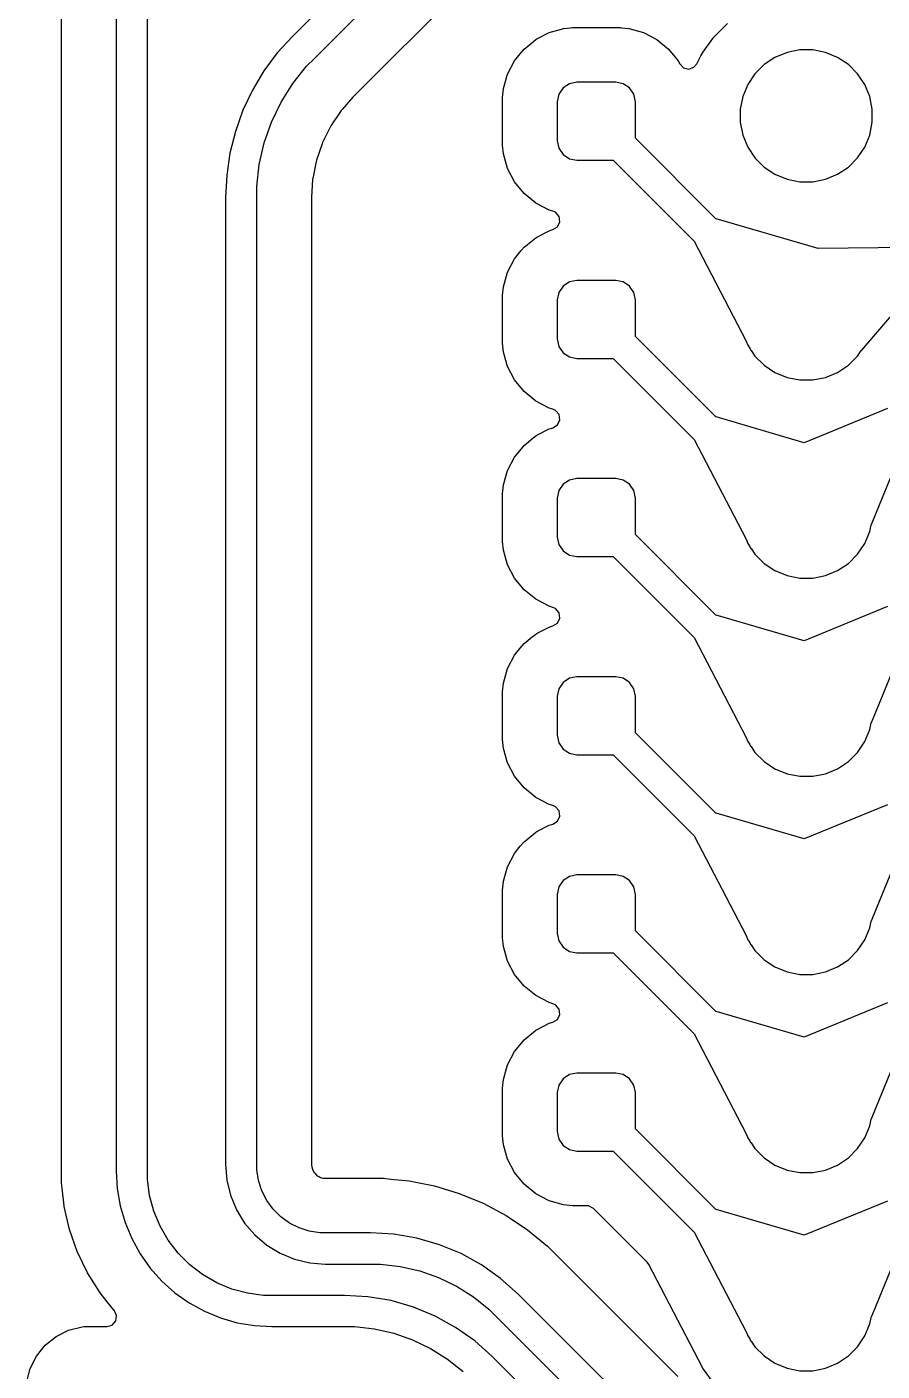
# Model space of a CAD drawing. Extents: x 86.9 to 125.9, y -129.9 to -70.9.
# Drawn here: x 104.06 to 115.01, y -114.57 to -97.34 of the extents above; entities that cross this region are included whole.
import ezdxf

# ---------------------------------------------------------------- set-up
doc = ezdxf.new("R2010")
doc.units = 0
doc.layers.add('BLACK', color=7, linetype='CONTINUOUS')

msp = doc.modelspace()

# ---------------------------------------------------------------- linework, layer by layer
at = {"layer": 'BLACK', "linetype": 'Continuous'}
for p, q in [((105.201, -94.568853), (105.201, -112.0075)), ((105.601, -112.0075), (105.601, -94.568853)), ((104.5005, -111.918809), (104.5005, -94.657527)), ((109.695927, -95.222231), (107.456474, -97.461683)), ((107.739319, -97.744524), (109.97877, -95.505072)), ((110.540424, -95.934076), (108.297361, -98.177138)), ((110.932452, -97.359582), (111.021338, -97.35168)), ((111.021338, -97.35168), (111.045862, -97.3495)), ((111.045862, -97.3495), (111.656138, -97.3495)), ((111.656138, -97.3495), (111.668401, -97.35059)), ((111.668401, -97.35059), (111.769549, -97.359582)), ((112.858344, -97.469918), (113.030581, -97.297681)), ((107.456465, -97.461694), (107.263985, -97.674063)), ((107.456474, -97.461683), (107.456465, -97.461694)), ((110.544733, -97.527149), (110.575249, -97.502266)), ((110.575249, -97.502266), (110.589918, -97.494604)), ((110.589918, -97.494604), (110.746595, -97.412762)), ((110.746595, -97.412762), (110.905832, -97.367199)), ((110.905832, -97.367199), (110.932448, -97.359583)), ((110.932448, -97.359583), (110.932449, -97.359582)), ((110.932449, -97.359582), (110.932452, -97.359582)), ((111.769549, -97.359582), (111.955406, -97.412762)), ((111.955406, -97.412762), (112.12675, -97.502265)), ((112.12675, -97.502265), (112.276572, -97.624428)), ((112.746086, -97.624429), (112.85834, -97.469923)), ((112.85834, -97.469923), (112.858344, -97.469918)), ((107.263985, -97.674063), (107.09324, -97.904287)), ((110.303266, -97.774249), (110.374114, -97.687361)), ((110.374114, -97.687361), (110.425429, -97.624428)), ((110.425429, -97.624428), (110.544733, -97.527149)), ((112.276572, -97.624428), (112.398735, -97.77425)), ((112.692185, -97.711931), (112.714894, -97.667361)), ((112.714894, -97.667361), (112.746086, -97.624429)), ((113.794258, -97.666601), (113.640313, -97.730367)), ((113.957685, -97.634093), (113.794258, -97.666601)), ((114.124315, -97.634093), (113.957685, -97.634093)), ((114.287742, -97.666601), (114.124315, -97.634093)), ((114.441687, -97.730367), (114.287742, -97.666601)), ((107.46269, -98.065984), (107.639217, -97.844626)), ((107.639217, -97.844626), (107.739318, -97.744525)), ((107.739318, -97.744525), (107.739319, -97.744524)), ((110.213763, -97.945594), (110.303266, -97.774249)), ((112.398735, -97.77425), (112.419932, -97.814829)), ((112.419932, -97.814829), (112.468419, -97.865135)), ((112.468419, -97.865135), (112.536407, -97.881242)), ((112.536407, -97.881242), (112.60231, -97.858035)), ((112.60231, -97.858035), (112.640325, -97.813711)), ((112.640325, -97.813711), (112.692185, -97.711931)), ((113.501766, -97.822941), (113.383941, -97.940766)), ((113.640313, -97.730367), (113.501766, -97.822941)), ((114.580234, -97.822941), (114.441687, -97.730367)), ((114.698059, -97.940766), (114.580234, -97.822941)), ((107.09324, -97.904287), (106.945882, -98.150139)), ((110.160583, -98.131448), (110.213763, -97.945594)), ((113.383941, -97.940766), (113.291367, -98.079313)), ((114.790633, -98.079313), (114.698059, -97.940766)), ((106.945882, -98.150139), (106.823331, -98.40925)), ((107.312057, -98.305715), (107.46269, -98.065984)), ((108.297361, -98.177138), (108.237528, -98.236971)), ((110.1505, -98.244862), (110.160583, -98.131448)), ((110.87003, -98.204329), (110.851, -98.3)), ((110.924223, -98.123223), (110.87003, -98.204329)), ((111.005329, -98.06903), (110.924223, -98.123223)), ((111.101, -98.05), (111.005329, -98.06903)), ((111.601, -98.05), (111.101, -98.05)), ((111.696671, -98.06903), (111.601, -98.05)), ((111.777777, -98.123223), (111.696671, -98.06903)), ((111.83197, -98.204329), (111.777777, -98.123223)), ((111.851, -98.3), (111.83197, -98.204329)), ((113.291367, -98.079313), (113.227601, -98.233258)), ((114.854399, -98.233258), (114.790633, -98.079313)), ((107.189212, -98.560804), (107.312057, -98.305715)), ((108.231981, -98.242893), (108.094395, -98.39978)), ((108.237528, -98.236971), (108.231981, -98.242893)), ((110.1505, -98.855138), (110.1505, -98.244862)), ((110.851, -98.3), (110.851, -98.8)), ((111.851, -98.767157), (111.851, -98.3)), ((113.227601, -98.233258), (113.195093, -98.396685)), ((114.886907, -98.396685), (114.854399, -98.233258)), ((106.823331, -98.40925), (106.726767, -98.679126)), ((107.095701, -98.828044), (107.189212, -98.560804)), ((108.073139, -98.425627), (107.949886, -98.610089)), ((108.083013, -98.412758), (108.073139, -98.425627)), ((108.094395, -98.39978), (108.083013, -98.412758)), ((113.195093, -98.396685), (113.195093, -98.563315)), ((114.886907, -98.563315), (114.886907, -98.396685)), ((106.726767, -98.679126), (106.65712, -98.957166)), ((107.941776, -98.624135), (107.843654, -98.823107)), ((107.949886, -98.610089), (107.941776, -98.624135)), ((113.195093, -98.563315), (113.227601, -98.726742)), ((113.227601, -98.726742), (113.291367, -98.880687)), ((114.790633, -98.880687), (114.854399, -98.726742)), ((114.854399, -98.726742), (114.886907, -98.563315)), ((107.032698, -99.104072), (107.095701, -98.828044)), ((107.837447, -98.838092), (107.766135, -99.048168)), ((107.843654, -98.823107), (107.837447, -98.838092)), ((110.160583, -98.968552), (110.1505, -98.855138)), ((110.851, -98.8), (110.87003, -98.895671)), ((110.87003, -98.895671), (110.924223, -98.976777)), ((112.884298, -99.800455), (111.851, -98.767157)), ((113.291367, -98.880687), (113.383941, -99.019234)), ((114.698059, -99.019234), (114.790633, -98.880687)), ((106.65712, -98.957166), (106.615061, -99.240695)), ((107.761937, -99.063835), (107.718655, -99.281423)), ((107.766135, -99.048168), (107.761937, -99.063835)), ((110.213763, -99.154406), (110.160583, -98.968552)), ((110.924223, -98.976777), (111.005329, -99.03097)), ((111.005329, -99.03097), (111.101, -99.05)), ((111.101, -99.05), (111.568157, -99.05)), ((111.568157, -99.05), (112.60183, -100.083672)), ((113.383941, -99.019234), (113.501766, -99.137059)), ((114.580234, -99.137059), (114.698059, -99.019234)), ((106.615061, -99.240695), (106.600995, -99.526981)), ((107.000996, -99.38542), (107.032698, -99.104072)), ((110.303266, -99.325751), (110.213763, -99.154406)), ((113.501766, -99.137059), (113.640313, -99.229633)), ((113.640313, -99.229633), (113.794258, -99.293399)), ((114.287742, -99.293399), (114.441687, -99.229633)), ((114.441687, -99.229633), (114.580234, -99.137059)), ((107.000996, -99.526941), (107.000996, -99.38542)), ((107.716538, -99.297504), (107.701765, -99.522867)), ((107.718655, -99.281423), (107.716538, -99.297504)), ((110.425429, -99.475571), (110.303266, -99.325751)), ((113.794258, -99.293399), (113.957685, -99.325907)), ((113.957685, -99.325907), (114.124315, -99.325907)), ((114.124315, -99.325907), (114.287742, -99.293399)), ((106.600995, -99.526981), (106.600999, -99.526981)), ((106.600999, -99.526981), (106.600999, -99.526982)), ((106.600999, -99.526982), (106.600999, -111.922224)), ((107.000999, -99.526982), (107.000996, -99.526941)), ((107.000999, -111.92222), (107.000999, -99.526982)), ((107.701765, -99.522867), (107.701499, -99.530978)), ((107.701499, -99.530978), (107.701499, -111.91407)), ((110.575249, -99.597734), (110.425429, -99.475571)), ((110.746594, -99.687237), (110.575249, -99.597734)), ((110.793941, -99.700784), (110.746594, -99.687237)), ((110.827586, -99.71615), (110.793941, -99.700784)), ((110.872975, -99.769269), (110.827586, -99.71615)), ((110.782359, -99.942529), (110.79394, -99.939215)), ((110.79394, -99.939215), (110.852976, -99.901848)), ((110.852976, -99.901848), (110.88244, -99.838495)), ((110.88244, -99.838495), (110.872975, -99.769269)), ((112.888545, -99.799996), (112.884298, -99.800455)), ((114.19227, -100.182066), (112.888545, -99.799996)), ((110.425429, -100.164428), (110.531874, -100.077634)), ((110.531874, -100.077634), (110.575249, -100.042266)), ((110.575249, -100.042266), (110.589918, -100.034604)), ((110.589918, -100.034604), (110.746595, -99.952762)), ((110.746595, -99.952762), (110.782359, -99.942529)), ((112.60183, -100.083672), (112.603011, -100.088498)), ((112.603011, -100.088498), (113.269577, -101.368079)), ((110.303266, -100.314249), (110.390031, -100.207841)), ((110.390031, -100.207841), (110.425429, -100.164428)), ((115.346815, -100.166531), (114.19227, -100.182066)), ((110.213763, -100.485594), (110.303266, -100.314249)), ((110.160583, -100.671448), (110.213763, -100.485594)), ((111.005329, -100.60903), (110.924223, -100.663223)), ((111.101, -100.59), (111.005329, -100.60903)), ((111.601, -100.59), (111.101, -100.59)), ((111.696671, -100.60903), (111.601, -100.59)), ((111.777777, -100.663223), (111.696671, -100.60903)), ((114.754491, -101.484305), (115.627544, -100.45753)), ((110.1505, -100.784862), (110.160583, -100.671448)), ((110.1505, -101.395138), (110.1505, -100.784862)), ((110.87003, -100.744329), (110.851, -100.84)), ((110.924223, -100.663223), (110.87003, -100.744329)), ((111.83197, -100.744329), (111.777777, -100.663223)), ((111.851, -100.84), (111.83197, -100.744329)), ((110.851, -100.84), (110.851, -101.34)), ((111.851, -101.307157), (111.851, -100.84)), ((112.884298, -102.340455), (111.851, -101.307157)), ((110.160583, -101.508552), (110.1505, -101.395138)), ((110.851, -101.34), (110.87003, -101.435671)), ((110.87003, -101.435671), (110.924223, -101.516777)), ((113.269577, -101.368079), (113.291367, -101.420687)), ((113.291367, -101.420687), (113.316841, -101.45881)), ((113.316841, -101.45881), (113.32823, -101.480675)), ((113.32823, -101.480675), (113.335092, -101.486429)), ((113.335092, -101.486429), (113.335284, -101.486412)), ((113.335284, -101.486412), (113.383941, -101.559234)), ((114.698059, -101.559234), (114.745798, -101.487788)), ((114.745798, -101.487788), (114.747874, -101.488199)), ((114.747874, -101.488199), (114.754491, -101.484305)), ((110.213763, -101.694406), (110.160583, -101.508552)), ((110.924223, -101.516777), (111.005329, -101.57097)), ((111.005329, -101.57097), (111.101, -101.59)), ((111.101, -101.59), (111.568157, -101.59)), ((111.568157, -101.59), (112.60183, -102.623672)), ((113.383941, -101.559234), (113.501766, -101.677059)), ((114.580234, -101.677059), (114.698059, -101.559234)), ((110.303266, -101.865751), (110.213763, -101.694406)), ((113.501766, -101.677059), (113.640313, -101.769633)), ((113.640313, -101.769633), (113.794258, -101.833399)), ((113.794258, -101.833399), (113.957685, -101.865907)), ((114.124315, -101.865907), (114.287742, -101.833399)), ((114.287742, -101.833399), (114.441687, -101.769633)), ((114.441687, -101.769633), (114.580234, -101.677059)), ((110.425429, -102.015571), (110.303266, -101.865751)), ((113.957685, -101.865907), (114.124315, -101.865907)), ((110.575249, -102.137734), (110.425429, -102.015571)), ((110.746594, -102.227237), (110.575249, -102.137734)), ((110.793941, -102.240784), (110.746594, -102.227237)), ((110.827586, -102.25615), (110.793941, -102.240784)), ((110.872975, -102.309269), (110.827586, -102.25615)), ((110.88244, -102.378495), (110.872975, -102.309269)), ((112.888545, -102.339996), (112.884298, -102.340455)), ((114.013393, -102.669644), (112.888545, -102.339996)), ((115.082907, -102.231), (114.013393, -102.669644)), ((110.589918, -102.574604), (110.746595, -102.492762)), ((110.746595, -102.492762), (110.782359, -102.482529)), ((110.782359, -102.482529), (110.79394, -102.479215)), ((110.79394, -102.479215), (110.852976, -102.441848)), ((110.852976, -102.441848), (110.88244, -102.378495)), ((114.942389, -103.560707), (115.369999, -102.518093)), ((110.425429, -102.704428), (110.542909, -102.608636)), ((110.542909, -102.608636), (110.575249, -102.582266)), ((110.575249, -102.582266), (110.589918, -102.574604)), ((112.60183, -102.623672), (112.603011, -102.628498)), ((112.603011, -102.628498), (113.269577, -103.908079)), ((110.213763, -103.025594), (110.303266, -102.854249)), ((110.303266, -102.854249), (110.390422, -102.747361)), ((110.390422, -102.747361), (110.425429, -102.704428)), ((110.160583, -103.211448), (110.213763, -103.025594)), ((110.1505, -103.324862), (110.160583, -103.211448)), ((110.924223, -103.203223), (110.87003, -103.284329)), ((111.005329, -103.14903), (110.924223, -103.203223)), ((111.101, -103.13), (111.005329, -103.14903)), ((111.601, -103.13), (111.101, -103.13)), ((111.696671, -103.14903), (111.601, -103.13)), ((111.777777, -103.203223), (111.696671, -103.14903)), ((111.83197, -103.284329), (111.777777, -103.203223)), ((110.1505, -103.935138), (110.1505, -103.324862)), ((110.87003, -103.284329), (110.851, -103.38)), ((110.851, -103.38), (110.851, -103.88)), ((111.851, -103.38), (111.83197, -103.284329)), ((111.851, -103.847157), (111.851, -103.38)), ((114.854399, -103.806742), (114.8711, -103.722783)), ((114.8711, -103.722783), (114.874005, -103.722203)), ((114.874005, -103.722203), (114.87832, -103.716921)), ((114.87832, -103.716921), (114.942389, -103.560707)), ((110.851, -103.88), (110.87003, -103.975671)), ((112.884298, -104.880455), (111.851, -103.847157)), ((114.790633, -103.960687), (114.854399, -103.806742)), ((110.160583, -104.048552), (110.1505, -103.935138)), ((110.213763, -104.234406), (110.160583, -104.048552)), ((110.87003, -103.975671), (110.924223, -104.056777)), ((110.924223, -104.056777), (111.005329, -104.11097)), ((113.269577, -103.908079), (113.291367, -103.960687)), ((113.291367, -103.960687), (113.316841, -103.99881)), ((113.316841, -103.99881), (113.32823, -104.020675)), ((113.32823, -104.020675), (113.335092, -104.026429)), ((113.335092, -104.026429), (113.335284, -104.026412)), ((113.335284, -104.026412), (113.383941, -104.099234)), ((114.698059, -104.099234), (114.790633, -103.960687)), ((110.303266, -104.405751), (110.213763, -104.234406)), ((111.005329, -104.11097), (111.101, -104.13)), ((111.101, -104.13), (111.568157, -104.13)), ((111.568157, -104.13), (112.60183, -105.163672)), ((113.383941, -104.099234), (113.501766, -104.217059)), ((113.501766, -104.217059), (113.640313, -104.309633)), ((114.441687, -104.309633), (114.580234, -104.217059)), ((114.580234, -104.217059), (114.698059, -104.099234)), ((110.425429, -104.555571), (110.303266, -104.405751)), ((113.640313, -104.309633), (113.794258, -104.373399)), ((113.794258, -104.373399), (113.957685, -104.405907)), ((113.957685, -104.405907), (114.124315, -104.405907)), ((114.124315, -104.405907), (114.287742, -104.373399)), ((114.287742, -104.373399), (114.441687, -104.309633)), ((110.575249, -104.677734), (110.425429, -104.555571)), ((110.746594, -104.767237), (110.575249, -104.677734)), ((110.793941, -104.780784), (110.746594, -104.767237)), ((110.827586, -104.79615), (110.793941, -104.780784)), ((110.872975, -104.849269), (110.827586, -104.79615)), ((110.852976, -104.981848), (110.88244, -104.918495)), ((110.88244, -104.918495), (110.872975, -104.849269)), ((112.888545, -104.879996), (112.884298, -104.880455)), ((114.013393, -105.209644), (112.888545, -104.879996)), ((115.082907, -104.771), (114.013393, -105.209644)), ((110.601342, -105.108636), (110.746595, -105.032762)), ((110.746595, -105.032762), (110.782359, -105.022529)), ((110.782359, -105.022529), (110.79394, -105.019215)), ((110.79394, -105.019215), (110.852976, -104.981848)), ((114.942389, -106.100707), (115.369999, -105.058093)), ((110.377024, -105.303793), (110.425429, -105.244428)), ((110.425429, -105.244428), (110.530979, -105.158364)), ((110.530979, -105.158364), (110.575249, -105.122266)), ((110.575249, -105.122266), (110.601342, -105.108636)), ((112.60183, -105.163672), (112.603011, -105.168498)), ((112.603011, -105.168498), (113.269577, -106.448079)), ((110.213763, -105.565594), (110.303266, -105.394249)), ((110.303266, -105.394249), (110.377024, -105.303793)), ((110.160583, -105.751448), (110.213763, -105.565594)), ((110.1505, -105.864862), (110.160583, -105.751448)), ((110.924223, -105.743223), (110.87003, -105.824329)), ((111.005329, -105.68903), (110.924223, -105.743223)), ((111.101, -105.67), (111.005329, -105.68903)), ((111.601, -105.67), (111.101, -105.67)), ((111.696671, -105.68903), (111.601, -105.67)), ((111.777777, -105.743223), (111.696671, -105.68903)), ((111.83197, -105.824329), (111.777777, -105.743223)), ((110.1505, -106.475138), (110.1505, -105.864862)), ((110.87003, -105.824329), (110.851, -105.92)), ((110.851, -105.92), (110.851, -106.42)), ((111.851, -105.92), (111.83197, -105.824329)), ((111.851, -106.387157), (111.851, -105.92)), ((114.87832, -106.256921), (114.942389, -106.100707)), ((114.854399, -106.346742), (114.8711, -106.262783)), ((114.8711, -106.262783), (114.874005, -106.262203)), ((114.874005, -106.262203), (114.87832, -106.256921)), ((110.160583, -106.588552), (110.1505, -106.475138)), ((110.851, -106.42), (110.87003, -106.515671)), ((112.884298, -107.420455), (111.851, -106.387157)), ((113.269577, -106.448079), (113.291367, -106.500687)), ((114.790633, -106.500687), (114.854399, -106.346742)), ((110.213763, -106.774406), (110.160583, -106.588552)), ((110.87003, -106.515671), (110.924223, -106.596777)), ((110.924223, -106.596777), (111.005329, -106.65097)), ((111.005329, -106.65097), (111.101, -106.67)), ((113.291367, -106.500687), (113.316841, -106.53881)), ((113.316841, -106.53881), (113.32823, -106.560675)), ((113.32823, -106.560675), (113.335092, -106.566429)), ((113.335092, -106.566429), (113.335284, -106.566412)), ((113.335284, -106.566412), (113.383941, -106.639234)), ((113.383941, -106.639234), (113.501766, -106.757059)), ((114.580234, -106.757059), (114.698059, -106.639234)), ((114.698059, -106.639234), (114.790633, -106.500687)), ((110.303266, -106.945751), (110.213763, -106.774406)), ((111.101, -106.67), (111.568157, -106.67)), ((111.568157, -106.67), (112.60183, -107.703672)), ((113.501766, -106.757059), (113.640313, -106.849633)), ((114.441687, -106.849633), (114.580234, -106.757059)), ((110.425429, -107.095571), (110.303266, -106.945751)), ((113.640313, -106.849633), (113.794258, -106.913399)), ((113.794258, -106.913399), (113.957685, -106.945907)), ((113.957685, -106.945907), (114.124315, -106.945907)), ((114.124315, -106.945907), (114.287742, -106.913399)), ((114.287742, -106.913399), (114.441687, -106.849633)), ((110.575249, -107.217734), (110.425429, -107.095571)), ((110.746594, -107.307237), (110.575249, -107.217734)), ((110.793941, -107.320784), (110.746594, -107.307237)), ((110.827586, -107.33615), (110.793941, -107.320784)), ((110.872975, -107.389269), (110.827586, -107.33615)), ((115.082907, -107.311), (114.013393, -107.749644)), ((110.852976, -107.521848), (110.88244, -107.458495)), ((110.88244, -107.458495), (110.872975, -107.389269)), ((112.888545, -107.419996), (112.884298, -107.420455)), ((114.013393, -107.749644), (112.888545, -107.419996)), ((110.425429, -107.784428), (110.544478, -107.687357)), ((110.544478, -107.687357), (110.575249, -107.662266)), ((110.575249, -107.662266), (110.589918, -107.654604)), ((110.589918, -107.654604), (110.746595, -107.572762)), ((110.746595, -107.572762), (110.782359, -107.562529)), ((110.782359, -107.562529), (110.79394, -107.559215)), ((110.79394, -107.559215), (110.852976, -107.521848)), ((114.942389, -108.640707), (115.369999, -107.598093)), ((110.303266, -107.934249), (110.377024, -107.843793)), ((110.377024, -107.843793), (110.425429, -107.784428)), ((112.60183, -107.703672), (112.603011, -107.708498)), ((112.603011, -107.708498), (113.269577, -108.988079)), ((110.213763, -108.105594), (110.303266, -107.934249)), ((110.160583, -108.291448), (110.213763, -108.105594)), ((111.101, -108.21), (111.005329, -108.22903)), ((111.601, -108.21), (111.101, -108.21)), ((111.696671, -108.22903), (111.601, -108.21)), ((110.1505, -108.404862), (110.160583, -108.291448)), ((110.87003, -108.364329), (110.851, -108.46)), ((110.924223, -108.283223), (110.87003, -108.364329)), ((111.005329, -108.22903), (110.924223, -108.283223)), ((111.777777, -108.283223), (111.696671, -108.22903)), ((111.83197, -108.364329), (111.777777, -108.283223)), ((111.851, -108.46), (111.83197, -108.364329)), ((110.1505, -109.015138), (110.1505, -108.404862)), ((110.851, -108.46), (110.851, -108.96)), ((111.851, -108.927157), (111.851, -108.46)), ((114.87832, -108.796921), (114.942389, -108.640707)), ((114.790633, -109.040687), (114.854399, -108.886742)), ((114.854399, -108.886742), (114.8711, -108.802783)), ((114.8711, -108.802783), (114.874005, -108.802203)), ((114.874005, -108.802203), (114.87832, -108.796921)), ((110.160583, -109.128552), (110.1505, -109.015138)), ((110.851, -108.96), (110.87003, -109.055671)), ((110.87003, -109.055671), (110.924223, -109.136777)), ((112.884298, -109.960455), (111.851, -108.927157)), ((113.269577, -108.988079), (113.291367, -109.040687)), ((113.291367, -109.040687), (113.316841, -109.07881)), ((114.698059, -109.179234), (114.790633, -109.040687)), ((110.213763, -109.314406), (110.160583, -109.128552)), ((110.924223, -109.136777), (111.005329, -109.19097)), ((111.005329, -109.19097), (111.101, -109.21)), ((111.101, -109.21), (111.568157, -109.21)), ((111.568157, -109.21), (112.60183, -110.243672)), ((113.316841, -109.07881), (113.32823, -109.100675)), ((113.32823, -109.100675), (113.335092, -109.106429)), ((113.335092, -109.106429), (113.335284, -109.106412)), ((113.335284, -109.106412), (113.383941, -109.179234)), ((113.383941, -109.179234), (113.501766, -109.297059)), ((114.580234, -109.297059), (114.698059, -109.179234)), ((110.303266, -109.485751), (110.213763, -109.314406)), ((113.501766, -109.297059), (113.640313, -109.389633)), ((113.640313, -109.389633), (113.794258, -109.453399)), ((114.287742, -109.453399), (114.441687, -109.389633)), ((114.441687, -109.389633), (114.580234, -109.297059)), ((110.425429, -109.635571), (110.303266, -109.485751)), ((113.794258, -109.453399), (113.957685, -109.485907)), ((113.957685, -109.485907), (114.124315, -109.485907)), ((114.124315, -109.485907), (114.287742, -109.453399)), ((110.575249, -109.757734), (110.425429, -109.635571)), ((110.746594, -109.847237), (110.575249, -109.757734)), ((110.793941, -109.860784), (110.746594, -109.847237)), ((110.827586, -109.87615), (110.793941, -109.860784)), ((110.872975, -109.929269), (110.827586, -109.87615)), ((110.88244, -109.998495), (110.872975, -109.929269)), ((115.082907, -109.851), (114.013393, -110.289644)), ((110.746595, -110.112762), (110.792946, -110.0995)), ((110.792946, -110.0995), (110.79394, -110.099215)), ((110.79394, -110.099215), (110.852976, -110.061848)), ((110.852976, -110.061848), (110.88244, -109.998495)), ((112.888545, -109.959996), (112.884298, -109.960455)), ((114.013393, -110.289644), (112.888545, -109.959996)), ((110.425429, -110.324428), (110.546874, -110.225403)), ((110.546874, -110.225403), (110.575249, -110.202266)), ((110.575249, -110.202266), (110.603791, -110.187357)), ((110.603791, -110.187357), (110.746595, -110.112762)), ((112.60183, -110.243672), (112.603011, -110.248498)), ((112.603011, -110.248498), (113.269577, -111.528079)), ((114.942389, -111.180707), (115.369999, -110.138093)), ((110.303266, -110.474249), (110.390422, -110.367361)), ((110.390422, -110.367361), (110.425429, -110.324428)), ((110.213763, -110.645594), (110.303266, -110.474249)), ((110.160583, -110.831448), (110.213763, -110.645594)), ((111.005329, -110.76903), (110.924223, -110.823223)), ((111.101, -110.75), (111.005329, -110.76903)), ((111.601, -110.75), (111.101, -110.75)), ((111.696671, -110.76903), (111.601, -110.75)), ((111.777777, -110.823223), (111.696671, -110.76903)), ((110.1505, -110.944862), (110.160583, -110.831448)), ((110.1505, -111.555138), (110.1505, -110.944862)), ((110.87003, -110.904329), (110.851, -111)), ((110.924223, -110.823223), (110.87003, -110.904329)), ((111.83197, -110.904329), (111.777777, -110.823223)), ((111.851, -111), (111.83197, -110.904329)), ((110.851, -111), (110.851, -111.5)), ((111.851, -111.467157), (111.851, -111)), ((114.87832, -111.336921), (114.942389, -111.180707)), ((112.884298, -112.500455), (111.851, -111.467157)), ((114.790633, -111.580687), (114.854399, -111.426742)), ((114.854399, -111.426742), (114.8711, -111.342783)), ((114.8711, -111.342783), (114.874005, -111.342203)), ((114.874005, -111.342203), (114.87832, -111.336921)), ((110.160583, -111.668552), (110.1505, -111.555138)), ((110.851, -111.5), (110.87003, -111.595671)), ((110.87003, -111.595671), (110.924223, -111.676777)), ((113.269577, -111.528079), (113.291367, -111.580687)), ((113.291367, -111.580687), (113.316841, -111.61881)), ((113.316841, -111.61881), (113.32823, -111.640675)), ((113.32823, -111.640675), (113.335092, -111.646429)), ((113.335092, -111.646429), (113.335284, -111.646412)), ((113.335284, -111.646412), (113.383941, -111.719234)), ((114.698059, -111.719234), (114.790633, -111.580687)), ((110.213763, -111.854406), (110.160583, -111.668552)), ((110.924223, -111.676777), (111.005329, -111.73097)), ((111.005329, -111.73097), (111.101, -111.75)), ((111.101, -111.75), (111.568157, -111.75)), ((111.568157, -111.75), (112.60183, -112.783672)), ((113.383941, -111.719234), (113.501766, -111.837059)), ((114.580234, -111.837059), (114.698059, -111.719234)), ((104.5005, -112.0075), (104.5005, -111.918809)), ((106.600999, -111.922224), (106.601, -111.922226)), ((106.601, -111.922226), (106.600999, -111.922228)), ((106.600999, -111.922228), (106.616736, -112.122116)), ((107.001001, -111.9913), (107.000999, -111.92222)), ((107.022618, -112.127759), (107.001001, -111.9913)), ((107.701499, -111.91407), (107.70256, -111.93026)), ((107.70256, -111.93026), (107.705408, -111.951886)), ((107.705408, -111.951886), (107.713788, -111.983151)), ((107.713788, -111.983151), (107.718995, -111.995724)), ((107.718995, -111.995724), (107.73518, -112.023754)), ((110.303266, -112.025751), (110.213763, -111.854406)), ((113.501766, -111.837059), (113.640313, -111.929633)), ((113.640313, -111.929633), (113.794258, -111.993399)), ((113.794258, -111.993399), (113.957685, -112.025907)), ((114.124315, -112.025907), (114.287742, -111.993399)), ((114.287742, -111.993399), (114.441687, -111.929633)), ((114.441687, -111.929633), (114.580234, -111.837059)), ((104.5005, -112.158734), (104.5005, -112.0075)), ((104.507902, -112.224429), (104.5005, -112.158734)), ((105.201, -112.0075), (105.213528, -112.230589)), ((105.601, -112.111879), (105.601, -112.0075)), ((105.628247, -112.318852), (105.601, -112.111879)), ((106.616736, -112.122116), (106.66355, -112.317079)), ((107.065317, -112.259156), (107.022618, -112.127759)), ((107.73518, -112.023754), (107.743539, -112.034647)), ((107.743539, -112.034647), (107.766432, -112.057538)), ((107.766432, -112.057538), (107.777207, -112.065805)), ((107.777207, -112.065805), (107.805234, -112.081986)), ((107.805234, -112.081986), (107.817831, -112.087204)), ((107.817831, -112.087204), (107.849102, -112.095582)), ((107.849102, -112.095582), (107.870806, -112.098439)), ((107.870806, -112.098439), (107.886989, -112.0995)), ((107.886989, -112.0995), (107.973606, -112.0995)), ((107.973606, -112.0995), (107.973626, -112.099501)), ((107.973626, -112.099501), (108.551646, -112.099501)), ((108.551646, -112.099501), (108.552217, -112.099528)), ((108.552217, -112.099528), (108.623166, -112.099528)), ((108.623166, -112.099528), (108.719201, -112.108985)), ((108.719201, -112.108985), (108.953167, -112.132026)), ((108.953167, -112.132026), (108.953174, -112.132027)), ((108.953174, -112.132027), (108.953179, -112.132027)), ((108.953179, -112.132027), (108.95318, -112.132028)), ((108.95318, -112.132028), (109.059572, -112.153189)), ((109.059572, -112.153189), (109.278422, -112.196718)), ((110.425429, -112.175571), (110.303266, -112.025751)), ((113.957685, -112.025907), (114.124315, -112.025907)), ((104.533372, -112.4505), (104.507902, -112.224429)), ((105.213528, -112.230589), (105.250954, -112.450873)), ((105.682275, -112.520498), (105.628247, -112.318852)), ((106.66355, -112.317079), (106.740288, -112.502319)), ((107.128047, -112.382255), (107.065317, -112.259156)), ((109.278422, -112.196718), (109.278434, -112.196721)), ((109.278434, -112.196721), (109.595749, -112.292972)), ((109.595749, -112.292972), (109.902129, -112.419874)), ((110.575249, -112.297734), (110.425429, -112.175571)), ((110.746594, -112.387237), (110.575249, -112.297734)), ((104.534364, -112.459299), (104.533372, -112.4505)), ((104.601666, -112.754184), (104.534364, -112.459299)), ((105.250954, -112.450873), (105.312807, -112.665582)), ((106.740288, -112.502319), (106.845061, -112.673273)), ((107.209262, -112.494025), (107.128047, -112.382255)), ((107.258112, -112.542869), (107.209262, -112.494025)), ((109.902129, -112.419874), (109.902132, -112.419876)), ((109.902132, -112.419876), (110.194568, -112.57618)), ((110.932448, -112.440417), (110.746594, -112.387237)), ((111.045862, -112.4505), (110.932448, -112.440417)), ((111.04587, -112.4505), (111.045862, -112.4505)), ((111.226639, -112.4505), (111.04587, -112.4505)), ((111.252997, -112.453334), (111.226639, -112.4505)), ((111.31432, -112.486819), (111.252997, -112.453334)), ((112.002304, -113.174802), (111.31432, -112.486819)), ((112.888545, -112.499996), (112.884298, -112.500455)), ((114.013393, -112.829644), (112.888545, -112.499996)), ((115.082907, -112.391), (114.013393, -112.829644)), ((105.312807, -112.665582), (105.39831, -112.872016)), ((105.76216, -112.713367), (105.682275, -112.520498)), ((106.845061, -112.673273), (106.97516, -112.825579)), ((107.258097, -112.542884), (107.258112, -112.542869)), ((107.258102, -112.542891), (107.258097, -112.542884)), ((107.258106, -112.542894), (107.258102, -112.542891)), ((107.258107, -112.542893), (107.258106, -112.542894)), ((107.306957, -112.591743), (107.258107, -112.542893)), ((107.418739, -112.672957), (107.306957, -112.591743)), ((107.541849, -112.735684), (107.418739, -112.672957)), ((110.194568, -112.57618), (110.194592, -112.576194)), ((110.194592, -112.576194), (110.47031, -112.760417)), ((114.942389, -113.720707), (115.369999, -112.678093)), ((104.70156, -113.039679), (104.601666, -112.754184)), ((105.866534, -112.89416), (105.76216, -112.713367)), ((106.97516, -112.825579), (106.975264, -112.825736)), ((106.975264, -112.825736), (106.975275, -112.825744)), ((106.975275, -112.825744), (106.975273, -112.825746)), ((106.975273, -112.825746), (106.975286, -112.825754)), ((106.975286, -112.825754), (107.127734, -112.955958)), ((107.673256, -112.77838), (107.541849, -112.735684)), ((107.809725, -112.799993), (107.673256, -112.77838)), ((107.87881, -112.799993), (107.809725, -112.799993)), ((107.87881, -112.800001), (107.87881, -112.799993)), ((107.878811, -112.800001), (107.87881, -112.800001)), ((107.878812, -112.800001), (107.878811, -112.800001)), ((108.457371, -112.800001), (107.878812, -112.800001)), ((108.458059, -112.800068), (108.457371, -112.800001)), ((108.756824, -112.816843), (108.458059, -112.800068)), ((109.052513, -112.867079), (108.756824, -112.816843)), ((110.47031, -112.760417), (110.470319, -112.760424)), ((110.470319, -112.760424), (110.726646, -112.97078)), ((112.60183, -112.783672), (112.603011, -112.788498)), ((112.603011, -112.788498), (113.269577, -114.068079)), ((105.39831, -112.872016), (105.506387, -113.06758)), ((105.993613, -113.059784), (105.866534, -112.89416)), ((107.127734, -112.955958), (107.298699, -113.060724)), ((109.340719, -112.950106), (109.052513, -112.867079)), ((109.617817, -113.064879), (109.340719, -112.950106)), ((110.726646, -112.97078), (110.778067, -113.022198)), ((110.778067, -113.022198), (110.778068, -113.022197)), ((110.778068, -113.022197), (110.778079, -113.022209)), ((110.778079, -113.022209), (110.781191, -113.02532)), ((110.781191, -113.02532), (110.781191, -113.025321)), ((110.781191, -113.025321), (110.843177, -113.087307)), ((104.832789, -113.312196), (104.70156, -113.039679)), ((105.506387, -113.06758), (105.635681, -113.249813)), ((106.067373, -113.133549), (105.993613, -113.059784)), ((106.067426, -113.133585), (106.067373, -113.133549)), ((106.067427, -113.133584), (106.067426, -113.133585)), ((106.06743, -113.133587), (106.067427, -113.133584)), ((106.067433, -113.13359), (106.06743, -113.133587)), ((106.141227, -113.207394), (106.067433, -113.133589)), ((106.067433, -113.133589), (106.067433, -113.13359)), ((107.298699, -113.060724), (107.483948, -113.137456)), ((107.483948, -113.137456), (107.67892, -113.184263)), ((107.67892, -113.184263), (107.878401, -113.19996)), ((107.878401, -113.19996), (107.878812, -113.200001)), ((107.878812, -113.200001), (107.878814, -113.200001)), ((107.878814, -113.200001), (108.457371, -113.200001)), ((108.457371, -113.200001), (108.457373, -113.2)), ((108.457373, -113.2), (108.457373, -113.200001)), ((108.457373, -113.200001), (108.457373, -113.20003)), ((108.457373, -113.20003), (108.58511, -113.200028)), ((108.58511, -113.200028), (108.838976, -113.228629)), ((109.880322, -113.209955), (109.617817, -113.064879)), ((110.843177, -113.087307), (110.843238, -113.087368)), ((110.843238, -113.087368), (110.843895, -113.088023)), ((110.843895, -113.088023), (110.843894, -113.088024)), ((110.843894, -113.088024), (110.843895, -113.088025)), ((110.843895, -113.088025), (110.90661, -113.150738)), ((110.90661, -113.150738), (110.906614, -113.150743)), ((110.906614, -113.150743), (110.909035, -113.153164)), ((110.909035, -113.153164), (110.909036, -113.153163)), ((110.909036, -113.153163), (112.395588, -114.639716)), ((112.024591, -113.205188), (112.002304, -113.174802)), ((112.661225, -114.427311), (112.024591, -113.205188)), ((104.993704, -113.568307), (104.832789, -113.312196)), ((105.635681, -113.249813), (105.784563, -113.416425)), ((106.30682, -113.334476), (106.141227, -113.207394)), ((106.487584, -113.438854), (106.30682, -113.334476)), ((108.838976, -113.228629), (109.088044, -113.285474)), ((109.088044, -113.285474), (109.329182, -113.369848)), ((109.329182, -113.369848), (109.559356, -113.48069)), ((110.124933, -113.38351), (109.880322, -113.209955)), ((105.784563, -113.416425), (105.784573, -113.416416)), ((105.784573, -113.416416), (105.78458, -113.41642)), ((105.78458, -113.41642), (105.951154, -113.565302)), ((106.680427, -113.518744), (106.487584, -113.438854)), ((106.882049, -113.572777), (106.680427, -113.518744)), ((109.559356, -113.48069), (109.775673, -113.616606)), ((110.348567, -113.583354), (110.124933, -113.38351)), ((105.083916, -113.681437), (104.993704, -113.568307)), ((105.177017, -113.798191), (105.083916, -113.681437)), ((105.951154, -113.565302), (106.133363, -113.694605)), ((106.133363, -113.694605), (106.328906, -113.802692)), ((107.088998, -113.600029), (106.882049, -113.572777)), ((107.193038, -113.600031), (107.088998, -113.600029)), ((107.193362, -113.6), (107.193038, -113.600031)), ((108.126, -113.6), (107.193362, -113.6)), ((108.425457, -113.616798), (108.126, -113.59998)), ((108.126, -113.59998), (108.126, -113.6)), ((108.721149, -113.667039), (108.425457, -113.616798)), ((109.009356, -113.750071), (108.721149, -113.667039)), ((109.775673, -113.616606), (109.975412, -113.775887)), ((110.348577, -113.583363), (110.348567, -113.583354)), ((111.945524, -115.18031), (110.348577, -113.583363)), ((114.87832, -113.876921), (114.942389, -113.720707)), ((105.202805, -113.857853), (105.177017, -113.798191)), ((105.192861, -113.927011), (105.202805, -113.857853)), ((106.328906, -113.802692), (106.535321, -113.888204)), ((106.535321, -113.888204), (106.750013, -113.950066)), ((109.286453, -113.864852), (109.009356, -113.750071)), ((109.548957, -114.009936), (109.286453, -113.864852)), ((109.975412, -113.775887), (110.065732, -113.866204)), ((110.065732, -113.866204), (110.065734, -113.866206)), ((110.065734, -113.866206), (111.662679, -115.463149)), ((114.854399, -113.966742), (114.8711, -113.882783)), ((114.8711, -113.882783), (114.874005, -113.882203)), ((114.874005, -113.882203), (114.87832, -113.876921)), ((104.428791, -114.125346), (104.58965, -114.045567)), ((104.58965, -114.045567), (104.763898, -114.002234)), ((104.763897, -114.002234), (104.78809, -114.000593)), ((104.763898, -114.002234), (104.763897, -114.002234)), ((104.78809, -114.000593), (104.804216, -113.9995)), ((104.804216, -113.9995), (105.080067, -113.9995)), ((105.080067, -113.9995), (105.147106, -113.979815)), ((105.147106, -113.979815), (105.192861, -113.927011)), ((106.750013, -113.950066), (106.970282, -113.987499)), ((106.970282, -113.987499), (107.193358, -114.000032)), ((107.193358, -114), (107.19336, -113.999999)), ((107.193358, -114.000032), (107.193358, -114)), ((107.19336, -113.999999), (107.193362, -114)), ((107.193362, -114), (108.126, -114)), ((108.126, -114), (108.126203, -113.99998)), ((108.126203, -113.99998), (108.253737, -113.99998)), ((108.253737, -113.99998), (108.507604, -114.028585)), ((108.507604, -114.028585), (108.756673, -114.085434)), ((109.793565, -114.183499), (109.548957, -114.009936)), ((113.269577, -114.068079), (113.291367, -114.120687)), ((114.790633, -114.120687), (114.854399, -113.966742)), ((104.176347, -114.37779), (104.288841, -114.237841)), ((104.288841, -114.237841), (104.42879, -114.125347)), ((104.42879, -114.125347), (104.428791, -114.125346)), ((108.756673, -114.085434), (108.99781, -114.169813)), ((108.99781, -114.169813), (109.227983, -114.280662)), ((110.01717, -114.383331), (109.793565, -114.183499)), ((113.291367, -114.120687), (113.316841, -114.15881)), ((113.316841, -114.15881), (113.32823, -114.180675)), ((113.32823, -114.180675), (113.335092, -114.186429)), ((113.335092, -114.186429), (113.335284, -114.186412)), ((113.335284, -114.186412), (113.383941, -114.259234)), ((114.698059, -114.259234), (114.790633, -114.120687)), ((104.096567, -114.538651), (104.176347, -114.37779)), ((109.227983, -114.280662), (109.444297, -114.416584)), ((110.0172, -114.383356), (110.01717, -114.383331)), ((111.145523, -115.511679), (110.0172, -114.383356)), ((113.383941, -114.259234), (113.501766, -114.377059)), ((113.501766, -114.377059), (113.640313, -114.469633)), ((114.441687, -114.469633), (114.580234, -114.377059)), ((114.580234, -114.377059), (114.698059, -114.259234)), ((104.055425, -114.704092), (104.096567, -114.538651)), ((109.444297, -114.416584), (109.644032, -114.575873)), ((112.661526, -114.427896), (112.661225, -114.427311)), ((112.714894, -114.532639), (112.661526, -114.427896)), ((112.858345, -114.730083), (112.714894, -114.532639)), ((113.640313, -114.469633), (113.794258, -114.533399)), ((113.794258, -114.533399), (113.957685, -114.565907)), ((113.957685, -114.565907), (114.124315, -114.565907)), ((114.124315, -114.565907), (114.287742, -114.533399)), ((114.287742, -114.533399), (114.441687, -114.469633))]:
    msp.add_line(p, q, dxfattribs=at)

doc.saveas('drawing.dxf')
